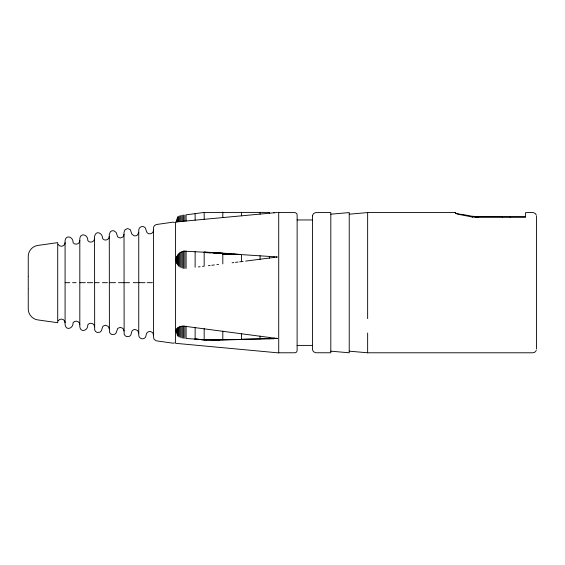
<?xml version="1.0" encoding="UTF-8"?>
<svg xmlns="http://www.w3.org/2000/svg" width="565" height="565" viewBox="0 0 565 565"><rect width="100%" height="100%" fill="white"/><g stroke="black" fill="none" stroke-linecap="round" stroke-linejoin="round"><path stroke-width="0.85" d="M271.723 338.442L277.549 338.534L183.547 326.104L183.547 338.167M205.865 252.28L183.547 251.157L183.547 268.389M180.03 221.586L180.115 215.668M180.03 267.111L180.03 252.633L183.547 251.157M176.81 256.411L176.019 259.985L176.81 263.509L176.81 256.411L180.03 252.633M183.547 326.104C180.221 325.963 174.705 328.216 176.372 332.375M65.081 242.632C65.25 246.255 59.876 247.703 58.209 244.483M79.813 240.563C79.99 244.094 74.841 245.584 73.069 242.611C73.528 237.222 66.091 234.101 65.081 240.563L65.081 324.797C66.091 331.26 73.528 328.131 73.069 322.742C74.841 319.776 79.99 321.259 79.813 324.797M94.546 238.487C94.729 242.074 89.503 243.536 87.759 240.471C88.373 235.054 80.675 232.123 79.813 238.487L79.813 326.867C80.675 333.23 88.373 330.306 87.759 324.889C89.503 321.817 94.729 323.279 94.546 326.867M109.285 236.41C109.455 239.843 104.589 241.432 102.675 238.656C102.696 233.133 96.022 229.68 94.546 236.41L94.673 329.896L95.626 331.549L97.279 332.51L100.076 332.135L101.425 330.786L102.675 326.697L103.755 325.751L105.599 325.256L108.205 326.337L109.285 328.943M124.017 234.341L122.937 236.947L120.331 238.027L117.725 236.947L116.157 232.49L113.918 230.774L112.011 230.774L110.359 231.728L109.285 234.341L109.405 331.973L110.359 333.625L112.011 334.579L114.808 334.212L116.157 332.863L117.725 328.406L120.331 327.326L122.937 328.406L124.017 331.019M138.75 232.264L137.373 235.139L135.939 235.845L133.954 235.782L131.878 234.108L130.303 229.651L127.697 228.571L125.091 229.651L124.017 232.264L124.138 334.049L125.091 335.702L126.744 336.655L129.54 336.288L130.889 334.939L131.878 331.245L133.227 329.896L134.745 329.416L137.669 330.483L138.75 333.089M153.482 230.188C153.645 233.387 149.308 235.118 147.197 232.801C145.53 230.93 146.547 227.257 143.383 226.629C141.137 225.979 138.708 227.857 138.75 230.188L138.75 335.165C138.665 337.891 141.956 339.798 144.273 338.364C146.801 337.15 145.403 333.724 147.557 332.241C149.796 330.356 153.616 332.199 153.482 335.165M536.277 350.505L534.716 352.292L532.873 352.786L367.645 352.786L349.227 351.169M58.209 320.878C59.876 317.65 65.25 319.098 65.081 322.721M174.571 342.87L173.067 343.202L156.222 340.808L154.118 339.311L153.482 337.241L153.588 227.243L154.386 225.696L156.222 224.545L173.067 222.151L174.571 222.483M269.399 213.309L269.399 212.391L204.177 212.447L186.09 214.82L186.09 221.021M198.421 266.899L200.066 266.701M202.531 266.398L204.177 266.193L204.177 251.941L222.808 253.388L213.492 252.951M208.407 265.677L210.102 265.465M211.797 265.26L214.34 264.95M216.882 264.632L218.577 264.427M232.123 262.767L233.818 262.555M235.513 262.351L238.056 262.04M239.751 261.828L243.141 261.411M245.676 261.101L277.549 256.976L242.293 254.66M176.019 221.953L277.549 212.454M330.808 214.191L349.227 212.574L349.227 352.786L330.808 351.169M349.227 214.191L367.645 212.574L455.249 212.574A23.179 2.677 0 0 0 463.441 214.622L472.262 216.289L478.209 216.6L525.598 216.6M206.712 339.84L186.09 338.513L186.09 326.231M274.053 337.934L274.053 338.668C247.767 338.647 221.381 341.204 195.13 339.162M241.446 339.41L222.808 339.699L241.446 339.431L241.446 333.597M260.077 338.88L274.053 338.668M241.446 339.205L260.077 338.993L260.077 336.076M219.418 339.848L204.177 339.911L195.13 339.099L204.177 339.911L204.177 328.639M278.714 212.574L295.205 212.595L296.674 213.443L297.134 214.785L297.112 350.858L296.484 352.136L295.205 352.765L278.714 352.786M536.524 216.261L536.524 349.092M475.659 217.32L525.598 217.32L525.598 212.574C528.784 213.04 535.034 210.802 536.432 215.307M297.134 219.955L312.396 219.955M65.208 282.677L69.721 282.677M72.574 282.677L76.134 282.677M79.94 282.677L85.343 282.677M87.307 282.677L92.709 282.677M94.673 282.677L99.186 282.677M102.406 282.677L107.442 282.677M109.405 282.677L115.571 282.677M118.488 282.677L123.523 282.677M124.138 282.677L129.54 282.677M133.227 282.677L137.669 282.677M138.877 282.677L145.036 282.677M147.197 282.677L152.402 282.677M297.134 345.406L312.396 345.406M220.265 339.826L204.177 339.678L222.808 339.869L222.808 331.118M238.903 254.54L222.808 254.13L241.446 254.434L241.446 261.623M232.971 254.052L240.598 254.554L222.808 253.127L204.177 252.52L210.95 252.838M478.209 217.32L472.262 216.981L459.988 214.622A23.335 3.397 0 0 1 455.249 212.574M208.407 252.442L222.808 253.388M226.198 253.607L231.283 253.939M180.073 337.206L180.03 326.69M183.547 215.046L183.547 221.261M510.287 216.6L510.287 217.32M502.391 217.32L502.391 216.444L475.137 216.444L475.137 217.32M472.262 216.289L472.262 217.32M367.645 212.574L367.645 318.646M367.645 332.997L367.645 352.786M278.714 212.447L278.714 352.906L175.581 343.308L175.581 222.045M276.384 256.891L276.384 257.336M276.384 338.244L276.384 338.612M274.053 212.419L274.053 212.878M274.053 256.722L274.053 257.619M269.399 256.397L269.399 258.191M269.399 337.319L269.399 338.774M260.077 212.327L260.077 214.177M260.077 255.74L260.077 259.335M241.446 212.214L241.446 215.901M222.808 212.094L222.808 217.624M222.808 253.127L222.808 263.904M204.177 212.447L204.177 219.347M195.13 213.612L195.13 220.188M195.13 251.573L195.13 267.302M195.13 327.439L195.13 339.226M186.09 250.98L186.09 268.41M184.812 214.997L184.812 221.141M184.812 250.987L184.812 268.481M184.812 326.118L184.812 338.393M182.311 215.18L182.311 221.374M182.311 251.489L182.311 268.121M182.311 326.196L182.311 338.117M181.132 215.406L181.132 221.48M181.132 251.983L181.132 267.697M181.132 326.393L181.132 337.814M179.034 216.12L179.034 221.678M179.034 253.417L179.034 266.39L178.152 265.536L178.152 254.222M179.034 327.079L179.034 336.902M178.152 216.572L178.152 221.763M178.152 327.559L178.152 336.33M177.403 216.967L177.403 221.826M177.403 255.09L177.403 264.568M177.403 328.11L177.403 335.808M176.81 218.888L176.81 221.883M176.81 328.731L176.81 334.07M176.372 220.618L176.372 221.925M176.372 257.569L176.372 262.379M176.372 329.402L176.372 332.538M176.111 258.77L176.111 261.2M176.111 330.122L176.111 331.62M28.25 276.264L28.25 256.404C28.158 251.051 32.445 246.107 37.763 245.443L57.715 242.632L57.715 322.721L37.763 319.91C32.445 319.253 28.158 314.302 28.25 308.949L28.25 289.096M28.25 276.568L28.25 288.694M312.424 215.781L312.424 349.58L313.469 351.705L315.595 352.751L330.808 352.786L330.808 212.574L315.595 212.602L313.469 213.655L312.424 215.781"/></g></svg>
